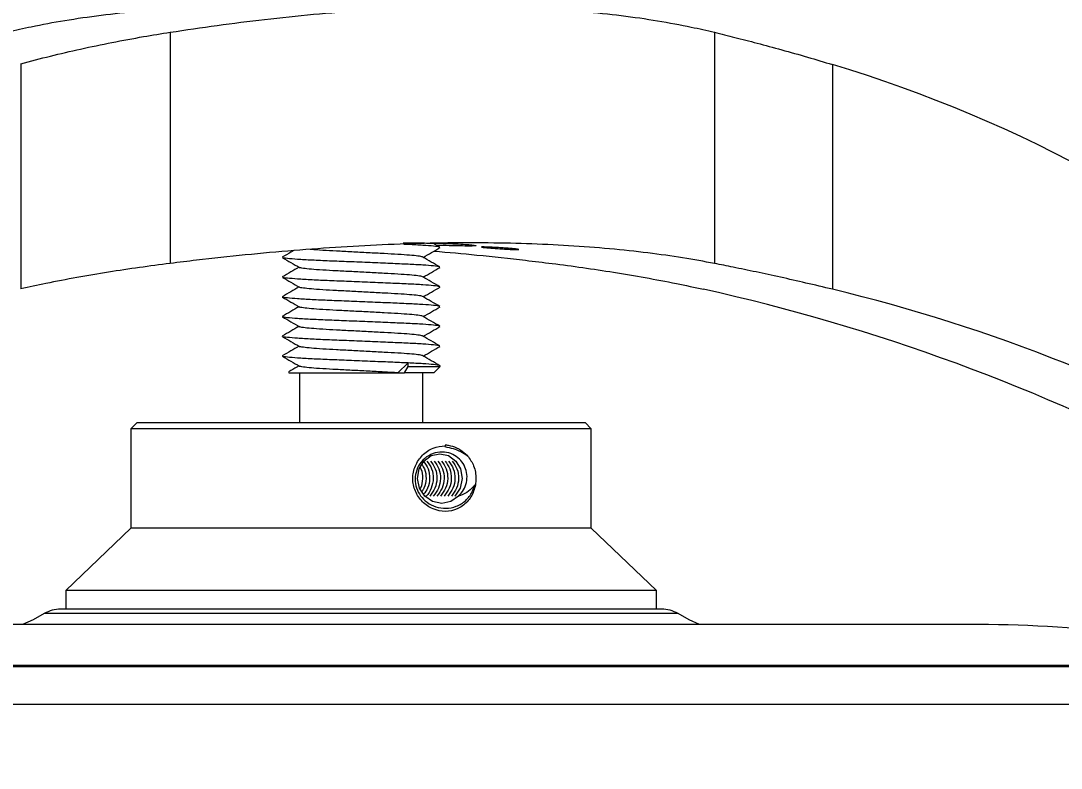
# Model space of a CAD drawing. Header units: millimetres. Extents: x 0 to 5860, y 0 to 4120.
# Drawn here: x 2708.1 to 2875.4, y 2116.6 to 2236.9 of the extents above; entities that cross this region are included whole.
import ezdxf

# ---------------------------------------------------------------- set-up
doc = ezdxf.new("R2010")
doc.units = ezdxf.units.MM
doc.layers.get('0').update_dxf_attribs({"lineweight": 15})
doc.layers.add('D', color=3, linetype='Continuous', lineweight=13)
doc.styles.add('STU25', font='isocp2.shx')
doc.dimstyles.new('STU25', dxfattribs={"dimscale": 20, "dimtxt": 2.5, "dimasz": 2, "dimexe": 0.6, "dimexo": 1, "dimgap": 1, "dimtad": 1, "dimdsep": 46, "dimtxsty": 'STU25', "dimcen": 2, "dimazin": 2, "dimtfac": 1, "dimtmove": 0, "dimatfit": 3, "dimfxl": 0, "dimtolj": 1, "dimtzin": 0, "dimarcsym": 0})

# ---------------------------------------------------------------- blocks, each defined once
blk = doc.blocks.new('*D4')
at = {"layer": 'D', "color": 0, "lineweight": -2}
for p, q in [((2877.56, 2301.58), (3780.63, 2301.58)), ((3768.63, 1251.58), (3768.63, 2261.58)), ((3570.39, 1211.58), (3780.63, 1211.58))]:
    blk.add_line(p, q, dxfattribs=at)
at = {"layer": 'D', "color": 0}
for points in [[(3761.96, 2261.58), (3775.29, 2261.58), (3768.63, 2301.58)], [(3761.96, 1251.58), (3775.29, 1251.58), (3768.63, 1211.58)]]:
    blk.add_solid(points, dxfattribs=at)
at = {"layer": 'Defpoints', "color": 0}
for p in [(2857.56, 2301.58), (3768.63, 2301.58), (3550.39, 1211.58)]:
    blk.add_point(p, dxfattribs=at)
at = {"layer": 'D', "color": 0, "insert": (3723.63, 1756.58), "char_height": 50, "attachment_point": 5, "rotation": 90, "style": 'STU25'}
blk.add_mtext('\\A1;1090', dxfattribs=at)

msp = doc.modelspace()

# ---------------------------------------------------------------- linework, layer by layer
at = {"color": 7, "linetype": 'Continuous', "lineweight": 15}
for p, q in [((2732.111, 2235.028), (2732.111, 2197.838)), ((2819.628, 2235.024), (2819.628, 2197.834)), ((2708.097, 2229.949), (2708.097, 2193.774)), ((2838.6, 2229.837), (2838.6, 2193.685)), ((2775.467, 2200.445), (2774.359, 2201.087)), ((2770.365, 2181.829), (2768.73, 2180.241)), ((2770.365, 2181.241), (2770.365, 2181.829)), ((2752.914, 2180.241), (2752.914, 2172.241)), ((2768.73, 2180.241), (2769.77, 2180.241)), ((2769.77, 2180.241), (2770.365, 2181.241)), ((2774.514, 2180.241), (2769.77, 2180.241)), ((2770.365, 2181.241), (2775.494, 2181.241)), ((2772.714, 2172.241), (2772.714, 2180.241)), ((2774.514, 2180.241), (2775.514, 2181.241)), ((2726.814, 2172.241), (2725.814, 2171.241)), ((2726.814, 2172.241), (2775.982, 2172.241)), ((2775.982, 2172.241), (2798.814, 2172.241)), ((2799.814, 2171.241), (2798.814, 2172.241)), ((2725.814, 2171.241), (2725.814, 2155.241)), ((2776.347, 2171.241), (2725.814, 2171.241)), ((2799.814, 2171.241), (2776.347, 2171.241)), ((2799.814, 2155.241), (2799.814, 2171.241)), ((2776.347, 2168.525), (2776.296, 2168.374)), ((2776.347, 2168.616), (2776.347, 2168.525)), ((2725.814, 2155.241), (2715.314, 2145.241)), ((2799.814, 2155.241), (2725.814, 2155.241)), ((2810.314, 2145.241), (2799.814, 2155.241)), ((2715.314, 2145.241), (2715.314, 2142.241)), ((2810.314, 2145.241), (2715.314, 2145.241)), ((2810.314, 2142.241), (2810.314, 2145.241)), ((2811.114, 2142.241), (2714.514, 2142.241)), ((2862.114, 2139.743), (2663.514, 2139.743)), ((2928.714, 2132.971), (2596.914, 2132.971))]:
    msp.add_line(p, q, dxfattribs=at)
at = {"color": 8, "linetype": 'Continuous', "lineweight": 15}
for p, q in [((2813.773, 2141.51), (2711.855, 2141.51)), ((2912.167, 2133.148), (2613.461, 2133.148)), ((2934.814, 2126.871), (2590.814, 2126.871))]:
    msp.add_line(p, q, dxfattribs=at)
at = {"color": 7, "linetype": 'Continuous', "lineweight": 15, "flags": 128}
for points in [[(2778.496, 2160.437), (2778.485, 2160.426), (2777.217, 2159.541), (2775.767, 2159.241), (2774.316, 2159.541), (2773.048, 2160.426), (2772.225, 2161.696), (2771.899, 2163.241), (2772.15, 2164.786), (2772.906, 2166.057), (2774.097, 2166.941), (2775.476, 2167.241), (2776.856, 2166.941), (2778.047, 2166.057), (2778.802, 2164.786), (2779.054, 2163.241), (2778.728, 2161.696), (2777.904, 2160.426), (2777.904, 2160.426)], [(2711.855, 2141.51), (2710.092, 2140.539), (2708.394, 2139.743)], [(2817.234, 2139.743), (2815.536, 2140.539), (2813.773, 2141.51)]]:
    msp.add_lwpolyline(points, dxfattribs=at)
at = {"color": 7, "linetype": 'Continuous', "lineweight": 15}
for centre, radius, start, end in [((2714.514, 2137.041), 5.2, 90, 120.7547), ((2811.114, 2137.041), 5.2, 59.2453, 90), ((2862.114, 1946.511), 193.232, 74.98747, 90)]:
    msp.add_arc(centre, radius, start, end, dxfattribs=at)
for centre, major_axis, ratio, start_param, end_param in [((2775.81, 1969.046), (0, 270.1), 0.8931587, 5.6340553, 6.0198754), ((2749.818, 1866.553), (0, 334.6), 0.968258, 5.8109012, 6.0715032), ((2775.81, 1866.553), (0, 334.6), 0.8931587, 5.8109012, 6.0715032)]:
    msp.add_ellipse(centre, major_axis=major_axis, ratio=ratio, start_param=start_param, end_param=end_param, dxfattribs=at)
for points, knots in [([(2745.285, 2239.12), (2743.69, 2239.121), (2739.636, 2239.123), (2733.542, 2238.869), (2727.02, 2238.407), (2720.901, 2237.75), (2715.122, 2236.906), (2710.149, 2235.984), (2707.281, 2235.314), (2706.054, 2235.028)], [0, 0, 0, 0, 0.1041022, 0.2646882, 0.4171085, 0.5695321, 0.7261882, 0.8828495, 1, 1, 1, 1]), ([(2732.111, 2235.028), (2734.629, 2235.406), (2739.665, 2236.163), (2747.374, 2237.136), (2755.155, 2237.953), (2762.893, 2238.574), (2770.458, 2238.979), (2777.876, 2239.171), (2785.153, 2239.135), (2792.108, 2238.874), (2798.63, 2238.405), (2804.759, 2237.749), (2810.547, 2236.903), (2815.527, 2235.981), (2818.4, 2235.31), (2819.628, 2235.024)], [0, 0, 0, 0, 0.07789544, 0.15578862, 0.23587422, 0.31595754, 0.3938849, 0.4718113, 0.55211155, 0.63241273, 0.70862326, 0.78483549, 0.86316495, 0.94149686, 1, 1, 1, 1]), ([(2708.097, 2229.949), (2709.674, 2230.371), (2712.827, 2231.214), (2717.736, 2232.358), (2722.749, 2233.404), (2727.574, 2234.3), (2730.688, 2234.8), (2732.111, 2235.028)], [0, 0, 0, 0, 0.2031587, 0.4063124, 0.6153026, 0.8242898, 1, 1, 1, 1]), ([(2819.628, 2235.024), (2820.705, 2234.758), (2822.86, 2234.227), (2826.49, 2233.284), (2830.397, 2232.223), (2834.45, 2231.076), (2837.259, 2230.237), (2838.6, 2229.837)], [0, 0, 0, 0, 0.1999771, 0.3999576, 0.605833, 0.8117137, 1, 1, 1, 1]), ([(2819.628, 2197.834), (2817.955, 2198.143), (2814.609, 2198.761), (2808.946, 2199.553), (2802.825, 2200.216), (2796.29, 2200.715), (2789.466, 2201.035), (2782.341, 2201.178), (2774.89, 2201.133), (2767.276, 2200.902), (2759.637, 2200.498), (2751.959, 2199.938), (2744.181, 2199.222), (2737.529, 2198.501), (2733.526, 2198.011), (2732.111, 2197.838)], [0, 0, 0, 0, 0.07892847, 0.15785534, 0.23902824, 0.32019922, 0.39914953, 0.47809892, 0.55941664, 0.64073501, 0.71851378, 0.79629371, 0.87626009, 0.95622835, 1, 1, 1, 1]), ([(2751.986, 2199.916), (2751.831, 2199.825), (2751.215, 2199.469), (2750.6, 2199.113), (2750.14, 2198.846)], [0, 0, 0, 0, 0.2525966, 1, 1, 1, 1]), ([(2772.668, 2198.867), (2772.668, 2198.873), (2772.668, 2198.923), (2772.007, 2199.027), (2770.689, 2199.166), (2768.793, 2199.291), (2766.515, 2199.416), (2763.949, 2199.556), (2761.31, 2199.696), (2758.79, 2199.82), (2756.592, 2199.944), (2755.154, 2200.046), (2754.675, 2200.1), (2754.609, 2200.107)], [0, 0, 0, 0, 0.0173241, 0.1262304, 0.2351361, 0.340312, 0.4454882, 0.5543941, 0.6632995, 0.7684761, 0.8736518, 0.9825571, 1, 1, 1, 1]), ([(2769.581, 2201.153), (2770.516, 2201.151), (2772.414, 2201.145), (2774.927, 2201.101), (2777.131, 2201.036), (2778.909, 2200.956), (2780.246, 2200.868), (2781.079, 2200.784), (2781.399, 2200.713), (2781.191, 2200.662), (2780.455, 2200.638), (2779.236, 2200.643), (2777.51, 2200.678), (2776.05, 2200.718), (2775.075, 2200.748), (2774.938, 2200.752)], [0, 0, 0, 0, 0.0809898, 0.1643304, 0.2453196, 0.328653, 0.4097193, 0.4931333, 0.5742479, 0.6577194, 0.7387491, 0.8221338, 0.9030781, 0.9863675, 1, 1, 1, 1]), ([(2775.394, 2200.447), (2775.395, 2200.456), (2775.402, 2200.508), (2774.558, 2200.614), (2772.841, 2200.754), (2771.112, 2200.846), (2769.929, 2200.898), (2769.707, 2200.908)], [0, 0, 0, 0, 0.0637109, 0.3573287, 0.650947, 0.9345271, 1, 1, 1, 1]), ([(2772.798, 2198.816), (2773.24, 2199.072), (2774.142, 2199.594), (2775.043, 2200.116), (2775.503, 2200.382)], [0, 0, 0, 0, 0.4900167, 1, 1, 1, 1]), ([(2774.55, 2199.831), (2776.846, 2199.628), (2781.756, 2199.194), (2788.091, 2198.497), (2792.092, 2198.007), (2793.507, 2197.834)], [0, 0, 0, 0, 0.3621631, 0.7745334, 1, 1, 1, 1]), ([(2786.248, 2200.291), (2786.551, 2200.267), (2787.156, 2200.218), (2787.803, 2200.149), (2788.159, 2200.095), (2788.171, 2200.063), (2787.845, 2200.059), (2787.216, 2200.083), (2786.356, 2200.13), (2785.36, 2200.195), (2784.339, 2200.269), (2783.407, 2200.342), (2782.673, 2200.407), (2782.219, 2200.456), (2782.097, 2200.487), (2782.32, 2200.497), (2782.861, 2200.486), (2783.659, 2200.453), (2784.623, 2200.402), (2785.527, 2200.345), (2786.048, 2200.306), (2786.248, 2200.291)], [0, 0, 0, 0, 0.0538822, 0.1077652, 0.1615993, 0.2152882, 0.2688208, 0.3222716, 0.3757624, 0.4293908, 0.4831789, 0.5370639, 0.5909491, 0.6447509, 0.6984357, 0.7520171, 0.8055395, 0.8590635, 0.9126455, 0.9663315, 1, 1, 1, 1]), ([(2750.155, 2198.777), (2750.615, 2198.511), (2751.534, 2197.979), (2752.453, 2197.447), (2752.913, 2197.181)], [0, 0, 0, 0, 0.5001379, 1, 1, 1, 1]), ([(2775.394, 2197.272), (2775.395, 2197.281), (2775.402, 2197.333), (2774.552, 2197.439), (2772.864, 2197.579), (2770.445, 2197.704), (2767.537, 2197.828), (2764.264, 2197.968), (2760.891, 2198.108), (2757.689, 2198.233), (2754.833, 2198.357), (2752.466, 2198.497), (2750.907, 2198.638), (2750.163, 2198.725), (2750.198, 2198.772), (2750.202, 2198.778)], [0, 0, 0, 0, 0.0194295, 0.1089722, 0.1985151, 0.2849966, 0.3714787, 0.4610217, 0.5505643, 0.6370462, 0.7235277, 0.8130707, 0.9026133, 0.9890954, 1, 1, 1, 1]), ([(2775.467, 2197.27), (2775.008, 2197.536), (2774.089, 2198.068), (2773.172, 2198.6), (2772.713, 2198.866)], [0, 0, 0, 0, 0.50009094, 1, 1, 1, 1]), ([(2732.111, 2197.838), (2730.463, 2197.624), (2727.169, 2197.198), (2722.154, 2196.441), (2717.122, 2195.589), (2712.403, 2194.697), (2709.432, 2194.06), (2708.097, 2193.774)], [0, 0, 0, 0, 0.20410456, 0.40821206, 0.6183005, 0.82839449, 1, 1, 1, 1]), ([(2752.829, 2197.229), (2752.393, 2196.976), (2751.496, 2196.457), (2750.6, 2195.938), (2750.14, 2195.671)], [0, 0, 0, 0, 0.486931, 1, 1, 1, 1]), ([(2772.668, 2195.692), (2772.668, 2195.698), (2772.668, 2195.748), (2772.007, 2195.852), (2770.689, 2195.991), (2768.793, 2196.116), (2766.515, 2196.241), (2763.95, 2196.381), (2761.308, 2196.521), (2758.798, 2196.645), (2756.561, 2196.77), (2754.705, 2196.91), (2753.49, 2197.05), (2752.909, 2197.135), (2752.928, 2197.179), (2752.929, 2197.181)], [0, 0, 0, 0, 0.01440935, 0.10499258, 0.19557524, 0.28305565, 0.37053635, 0.46111915, 0.55170164, 0.6391826, 0.72666287, 0.81724523, 0.90782817, 0.99530874, 1, 1, 1, 1]), ([(2772.798, 2195.641), (2773.24, 2195.897), (2774.142, 2196.419), (2775.043, 2196.941), (2775.503, 2197.207)], [0, 0, 0, 0, 0.4900173, 1, 1, 1, 1]), ([(2793.507, 2197.834), (2795.155, 2197.621), (2798.452, 2197.194), (2803.468, 2196.435), (2808.501, 2195.581), (2813.345, 2194.665), (2816.432, 2193.999), (2817.887, 2193.685)], [0, 0, 0, 0, 0.2009651, 0.4019325, 0.6087937, 0.8156574, 1, 1, 1, 1]), ([(2838.6, 2193.685), (2837.164, 2194.026), (2834.29, 2194.71), (2830.183, 2195.637), (2826.27, 2196.485), (2822.711, 2197.225), (2820.615, 2197.639), (2819.628, 2197.834)], [0, 0, 0, 0, 0.2010178, 0.40203307, 0.60884299, 0.8156497, 1, 1, 1, 1]), ([(2750.155, 2195.602), (2750.615, 2195.336), (2751.534, 2194.804), (2752.453, 2194.272), (2752.913, 2194.006)], [0, 0, 0, 0, 0.5001385, 1, 1, 1, 1]), ([(2775.394, 2194.097), (2775.395, 2194.106), (2775.402, 2194.158), (2774.552, 2194.264), (2772.864, 2194.404), (2770.445, 2194.529), (2767.537, 2194.653), (2764.264, 2194.793), (2760.891, 2194.933), (2757.689, 2195.058), (2754.833, 2195.182), (2752.466, 2195.322), (2750.907, 2195.463), (2750.163, 2195.55), (2750.198, 2195.597), (2750.202, 2195.603)], [0, 0, 0, 0, 0.0194295, 0.1089722, 0.1985151, 0.2849966, 0.3714787, 0.4610217, 0.5505643, 0.6370462, 0.7235277, 0.8130707, 0.9026133, 0.9890954, 1, 1, 1, 1]), ([(2775.467, 2194.095), (2775.008, 2194.361), (2774.089, 2194.893), (2773.172, 2195.425), (2772.713, 2195.691)], [0, 0, 0, 0, 0.50009094, 1, 1, 1, 1]), ([(2752.829, 2194.054), (2752.393, 2193.801), (2751.496, 2193.282), (2750.6, 2192.763), (2750.14, 2192.496)], [0, 0, 0, 0, 0.4869316, 1, 1, 1, 1]), ([(2772.668, 2192.517), (2772.668, 2192.523), (2772.668, 2192.573), (2772.007, 2192.677), (2770.689, 2192.816), (2768.793, 2192.941), (2766.515, 2193.066), (2763.95, 2193.206), (2761.308, 2193.346), (2758.798, 2193.47), (2756.561, 2193.595), (2754.705, 2193.735), (2753.49, 2193.875), (2752.909, 2193.96), (2752.928, 2194.004), (2752.929, 2194.006)], [0, 0, 0, 0, 0.0144093, 0.1049926, 0.1955753, 0.2830556, 0.3705364, 0.4611192, 0.5517016, 0.6391826, 0.7266629, 0.8172452, 0.9078282, 0.9953087, 1, 1, 1, 1]), ([(2772.798, 2192.466), (2773.24, 2192.722), (2774.142, 2193.245), (2775.043, 2193.766), (2775.503, 2194.032)], [0, 0, 0, 0, 0.4900173, 1, 1, 1, 1]), ([(2750.155, 2192.427), (2750.615, 2192.161), (2751.534, 2191.629), (2752.453, 2191.097), (2752.913, 2190.831)], [0, 0, 0, 0, 0.5001385, 1, 1, 1, 1]), ([(2775.394, 2190.922), (2775.395, 2190.931), (2775.402, 2190.983), (2774.552, 2191.089), (2772.864, 2191.229), (2770.445, 2191.354), (2767.537, 2191.478), (2764.264, 2191.618), (2760.891, 2191.758), (2757.689, 2191.883), (2754.833, 2192.007), (2752.466, 2192.147), (2750.907, 2192.288), (2750.163, 2192.375), (2750.198, 2192.422), (2750.202, 2192.428)], [0, 0, 0, 0, 0.0194295, 0.1089722, 0.1985151, 0.2849966, 0.3714787, 0.4610217, 0.5505643, 0.6370462, 0.7235277, 0.8130707, 0.9026133, 0.9890954, 1, 1, 1, 1]), ([(2775.467, 2190.92), (2775.008, 2191.186), (2774.089, 2191.718), (2773.172, 2192.25), (2772.713, 2192.516)], [0, 0, 0, 0, 0.5000898, 1, 1, 1, 1]), ([(2752.829, 2190.879), (2752.393, 2190.626), (2751.496, 2190.107), (2750.6, 2189.588), (2750.14, 2189.321)], [0, 0, 0, 0, 0.486931, 1, 1, 1, 1]), ([(2772.668, 2189.342), (2772.668, 2189.348), (2772.668, 2189.398), (2772.007, 2189.502), (2770.689, 2189.641), (2768.793, 2189.766), (2766.515, 2189.891), (2763.95, 2190.031), (2761.308, 2190.171), (2758.798, 2190.295), (2756.561, 2190.42), (2754.705, 2190.56), (2753.49, 2190.7), (2752.909, 2190.785), (2752.928, 2190.829), (2752.929, 2190.831)], [0, 0, 0, 0, 0.0144093, 0.1049926, 0.1955752, 0.2830556, 0.3705364, 0.4611192, 0.5517016, 0.6391826, 0.7266629, 0.8172452, 0.9078282, 0.9953087, 1, 1, 1, 1]), ([(2772.798, 2189.291), (2773.24, 2189.547), (2774.142, 2190.07), (2775.043, 2190.591), (2775.503, 2190.857)], [0, 0, 0, 0, 0.4900179, 1, 1, 1, 1]), ([(2750.155, 2189.252), (2750.615, 2188.986), (2751.534, 2188.454), (2752.453, 2187.922), (2752.913, 2187.656)], [0, 0, 0, 0, 0.5001379, 1, 1, 1, 1]), ([(2775.394, 2187.747), (2775.395, 2187.756), (2775.402, 2187.808), (2774.552, 2187.914), (2772.864, 2188.054), (2770.445, 2188.179), (2767.537, 2188.303), (2764.264, 2188.443), (2760.891, 2188.583), (2757.689, 2188.708), (2754.833, 2188.832), (2752.466, 2188.972), (2750.907, 2189.113), (2750.163, 2189.2), (2750.198, 2189.247), (2750.202, 2189.253)], [0, 0, 0, 0, 0.0194295, 0.1089722, 0.1985151, 0.2849966, 0.3714787, 0.4610217, 0.5505643, 0.6370462, 0.7235277, 0.8130707, 0.9026133, 0.9890954, 1, 1, 1, 1]), ([(2775.467, 2187.745), (2775.008, 2188.011), (2774.089, 2188.543), (2773.172, 2189.075), (2772.713, 2189.341)], [0, 0, 0, 0, 0.5000898, 1, 1, 1, 1]), ([(2752.829, 2187.704), (2752.393, 2187.451), (2751.496, 2186.932), (2750.6, 2186.413), (2750.14, 2186.146)], [0, 0, 0, 0, 0.486931, 1, 1, 1, 1]), ([(2772.668, 2186.167), (2772.668, 2186.173), (2772.668, 2186.223), (2772.007, 2186.327), (2770.689, 2186.466), (2768.793, 2186.591), (2766.515, 2186.716), (2763.95, 2186.856), (2761.308, 2186.996), (2758.798, 2187.12), (2756.561, 2187.245), (2754.705, 2187.385), (2753.49, 2187.525), (2752.909, 2187.61), (2752.928, 2187.654), (2752.929, 2187.656)], [0, 0, 0, 0, 0.0144093, 0.1049926, 0.1955752, 0.2830556, 0.3705364, 0.4611192, 0.5517016, 0.6391826, 0.7266629, 0.8172452, 0.9078282, 0.9953087, 1, 1, 1, 1]), ([(2772.798, 2186.116), (2773.24, 2186.372), (2774.142, 2186.894), (2775.043, 2187.416), (2775.503, 2187.682)], [0, 0, 0, 0, 0.4900173, 1, 1, 1, 1]), ([(2750.155, 2186.077), (2750.615, 2185.811), (2751.534, 2185.279), (2752.453, 2184.747), (2752.913, 2184.481)], [0, 0, 0, 0, 0.5001379, 1, 1, 1, 1]), ([(2775.394, 2184.572), (2775.395, 2184.581), (2775.402, 2184.633), (2774.552, 2184.739), (2772.864, 2184.879), (2770.445, 2185.004), (2767.537, 2185.128), (2764.264, 2185.268), (2760.891, 2185.408), (2757.689, 2185.533), (2754.833, 2185.657), (2752.466, 2185.797), (2750.907, 2185.938), (2750.163, 2186.025), (2750.198, 2186.072), (2750.202, 2186.078)], [0, 0, 0, 0, 0.0194295, 0.1089722, 0.1985151, 0.2849966, 0.3714787, 0.4610217, 0.5505643, 0.6370462, 0.7235277, 0.8130707, 0.9026133, 0.9890954, 1, 1, 1, 1]), ([(2775.467, 2184.57), (2775.008, 2184.836), (2774.089, 2185.368), (2773.172, 2185.9), (2772.713, 2186.166)], [0, 0, 0, 0, 0.50009094, 1, 1, 1, 1]), ([(2752.829, 2184.529), (2752.393, 2184.276), (2751.496, 2183.757), (2750.6, 2183.238), (2750.14, 2182.971)], [0, 0, 0, 0, 0.4869322, 1, 1, 1, 1]), ([(2772.668, 2182.992), (2772.668, 2182.998), (2772.668, 2183.048), (2772.007, 2183.152), (2770.689, 2183.291), (2768.793, 2183.416), (2766.515, 2183.541), (2763.95, 2183.681), (2761.308, 2183.821), (2758.798, 2183.945), (2756.561, 2184.07), (2754.705, 2184.21), (2753.49, 2184.35), (2752.909, 2184.435), (2752.928, 2184.479), (2752.929, 2184.481)], [0, 0, 0, 0, 0.0144093, 0.1049926, 0.1955752, 0.2830556, 0.3705364, 0.4611192, 0.5517016, 0.6391826, 0.7266629, 0.8172452, 0.9078282, 0.9953088, 1, 1, 1, 1]), ([(2772.798, 2182.941), (2773.24, 2183.197), (2774.142, 2183.719), (2775.043, 2184.241), (2775.503, 2184.507)], [0, 0, 0, 0, 0.4900173, 1, 1, 1, 1]), ([(2750.155, 2182.902), (2750.615, 2182.636), (2751.534, 2182.104), (2752.453, 2181.572), (2752.913, 2181.306)], [0, 0, 0, 0, 0.5001385, 1, 1, 1, 1]), ([(2770.365, 2181.829), (2769.441, 2181.87), (2767.56, 2181.953), (2764.258, 2182.093), (2760.893, 2182.233), (2757.688, 2182.358), (2754.833, 2182.482), (2752.466, 2182.622), (2750.907, 2182.763), (2750.163, 2182.85), (2750.198, 2182.897), (2750.202, 2182.903)], [0, 0, 0, 0, 0.1209533, 0.2461878, 0.3714216, 0.4923747, 0.6133273, 0.7385616, 0.8637955, 0.9847489, 1, 1, 1, 1]), ([(2752.829, 2181.354), (2752.393, 2181.101), (2751.844, 2180.783), (2751.296, 2180.466), (2751.184, 2180.401)], [0, 0, 0, 0, 0.79609924, 1, 1, 1, 1]), ([(2775.161, 2181.241), (2775.305, 2181.27), (2775.596, 2181.33), (2775.439, 2181.436), (2774.593, 2181.564), (2772.875, 2181.704), (2771.192, 2181.788), (2770.365, 2181.829)], [0, 0, 0, 0, 0.1608279, 0.3253444, 0.5528217, 0.7802993, 1, 1, 1, 1]), ([(2775.467, 2181.395), (2775.008, 2181.661), (2774.089, 2182.193), (2773.172, 2182.725), (2772.713, 2182.991)], [0, 0, 0, 0, 0.50009094, 1, 1, 1, 1]), ([(2751.189, 2180.307), (2751.152, 2180.296), (2751.071, 2180.273), (2751.275, 2180.252), (2751.384, 2180.241)], [0, 0, 0, 0, 0.4621272, 1, 1, 1, 1]), ([(2751.384, 2180.241), (2751.57, 2180.241), (2752.179, 2180.241), (2754.046, 2180.241), (2756.693, 2180.241), (2759.073, 2180.241), (2761.509, 2180.241), (2764.552, 2180.241), (2767.16, 2180.241), (2768.397, 2180.241), (2768.73, 2180.241)], [0, 0, 0, 0, 0.07906506, 0.25948476, 0.43544553, 0.52389259, 0.61228897, 0.77893321, 0.9405806, 1, 1, 1, 1]), ([(2768.73, 2180.241), (2768.006, 2180.282), (2766.532, 2180.366), (2763.945, 2180.506), (2761.309, 2180.646), (2758.798, 2180.77), (2756.561, 2180.895), (2754.705, 2181.035), (2753.49, 2181.175), (2752.909, 2181.26), (2752.928, 2181.304), (2752.929, 2181.306)], [0, 0, 0, 0, 0.1220188, 0.2483645, 0.3747097, 0.4967289, 0.6187471, 0.7450921, 0.871438, 0.9934566, 1, 1, 1, 1]), ([(2779.93, 2166.906), (2780.3, 2166.384), (2780.865, 2165.587), (2781.215, 2164.277), (2781.311, 2163.242), (2781.217, 2162.203), (2780.845, 2160.875), (2779.953, 2159.394), (2778.319, 2158.238), (2776.357, 2157.816), (2774.348, 2158.238), (2772.596, 2159.392), (2771.605, 2160.873), (2771.188, 2162.201), (2771.084, 2163.241), (2771.189, 2164.281), (2771.605, 2165.611), (2772.596, 2167.08), (2774.35, 2168.281), (2775.68, 2168.444), (2776.347, 2168.525)], [0, 0, 0, 0, 0.06781214, 0.10359209, 0.13878529, 0.17398848, 0.20976963, 0.28100289, 0.3530786, 0.42575817, 0.49849668, 0.57066779, 0.64187151, 0.67763027, 0.71293338, 0.74821687, 0.78400798, 0.85522378, 0.9273792, 1, 1, 1, 1]), ([(2776.296, 2168.374), (2777.166, 2168.179), (2778.424, 2167.897), (2779.571, 2167.144), (2779.925, 2166.912)], [0, 0, 0, 0, 0.6912498, 1, 1, 1, 1]), ([(2778.206, 2168.143), (2777.772, 2168.306), (2777.169, 2168.532), (2776.526, 2168.598), (2776.347, 2168.616)], [0, 0, 0, 0, 0.72132823, 1, 1, 1, 1]), ([(2778.207, 2168.146), (2778.229, 2168.137), (2778.422, 2168.054), (2778.607, 2167.952), (2778.772, 2167.862)], [0, 0, 0, 0, 0.1105113, 1, 1, 1, 1]), ([(2778.496, 2160.437), (2778.782, 2160.743), (2779.358, 2161.357), (2779.817, 2162.601), (2779.886, 2163.9), (2779.552, 2165.139), (2778.868, 2166.215), (2777.85, 2167.049), (2776.552, 2167.528), (2775.084, 2167.525), (2773.634, 2167.003), (2772.435, 2165.987), (2771.679, 2164.629), (2771.417, 2163.152), (2771.664, 2161.702), (2772.337, 2160.399), (2773.412, 2159.327), (2774.837, 2158.597), (2776.482, 2158.352), (2778.177, 2158.69), (2779.667, 2159.607), (2780.66, 2160.879), (2780.967, 2161.822), (2781.092, 2162.203)], [0, 0, 0, 0, 0.0409393, 0.0821691, 0.1234957, 0.1624512, 0.2036079, 0.2474719, 0.2948114, 0.3448199, 0.3966044, 0.4486398, 0.4967597, 0.5439602, 0.5887883, 0.6339056, 0.682004, 0.7334342, 0.7891332, 0.8463295, 0.9054527, 0.9618517, 1, 1, 1, 1]), ([(2778.772, 2167.862), (2779.158, 2167.594), (2779.571, 2167.308), (2779.909, 2166.93), (2779.93, 2166.906)], [0, 0, 0, 0, 0.9368442, 1, 1, 1, 1]), ([(2772.283, 2165.009), (2772.329, 2164.936), (2772.647, 2164.431), (2772.701, 2163.244), (2772.61, 2162.1), (2772.302, 2161.636), (2772.283, 2161.607)], [0, 0, 0, 0, 0.075911, 0.5227856, 0.9696604, 1, 1, 1, 1]), ([(2772.573, 2165.497), (2772.729, 2165.268), (2773.171, 2164.615), (2773.314, 2163.243), (2773.129, 2161.933), (2772.698, 2161.333), (2772.573, 2161.159)], [0, 0, 0, 0, 0.1836811, 0.5224705, 0.8612599, 1, 1, 1, 1]), ([(2772.863, 2165.985), (2773.133, 2165.603), (2773.699, 2164.801), (2773.912, 2163.243), (2773.651, 2161.762), (2773.1, 2161.027), (2772.863, 2160.711)], [0, 0, 0, 0, 0.24947, 0.5222778, 0.7950856, 1, 1, 1, 1]), ([(2773.402, 2166.057), (2773.687, 2165.653), (2774.268, 2164.833), (2774.509, 2163.227), (2774.154, 2161.706), (2773.635, 2160.678), (2773.189, 2160.376), (2773.154, 2160.352)], [0, 0, 0, 0, 0.2409038, 0.4895764, 0.7382492, 0.979153, 1, 1, 1, 1]), ([(2773.982, 2166.057), (2774.269, 2165.652), (2774.852, 2164.829), (2775.078, 2163.241), (2774.777, 2161.653), (2774.149, 2160.83), (2773.84, 2160.426)], [0, 0, 0, 0, 0.2460344, 0.5, 0.7539654, 1, 1, 1, 1]), ([(2774.563, 2166.057), (2774.85, 2165.652), (2775.432, 2164.829), (2775.659, 2163.241), (2775.357, 2161.653), (2774.729, 2160.83), (2774.42, 2160.426)], [0, 0, 0, 0, 0.2460334, 0.5000001, 0.7539668, 1, 1, 1, 1]), ([(2775.144, 2166.057), (2775.43, 2165.652), (2776.013, 2164.829), (2776.24, 2163.241), (2775.938, 2161.653), (2775.31, 2160.83), (2775.001, 2160.426)], [0, 0, 0, 0, 0.2460328, 0.4999999, 0.7539672, 1, 1, 1, 1]), ([(2775.724, 2166.057), (2776.011, 2165.652), (2776.594, 2164.829), (2776.82, 2163.241), (2776.518, 2161.653), (2775.891, 2160.83), (2775.582, 2160.426)], [0, 0, 0, 0, 0.2460324, 0.4999991, 0.753965, 1, 1, 1, 1]), ([(2776.305, 2166.057), (2776.592, 2165.652), (2777.174, 2164.829), (2777.401, 2163.241), (2777.099, 2161.653), (2776.471, 2160.83), (2776.162, 2160.426)], [0, 0, 0, 0, 0.2460333, 0.5000001, 0.7539668, 1, 1, 1, 1]), ([(2776.886, 2166.057), (2777.172, 2165.652), (2777.755, 2164.829), (2777.982, 2163.241), (2777.68, 2161.653), (2777.052, 2160.83), (2776.743, 2160.426)], [0, 0, 0, 0, 0.24603292, 0.5, 0.75396721, 1, 1, 1, 1]), ([(2777.466, 2166.057), (2777.753, 2165.652), (2778.336, 2164.829), (2778.562, 2163.241), (2778.26, 2161.653), (2777.633, 2160.83), (2777.324, 2160.426)], [0, 0, 0, 0, 0.2460328, 0.4999999, 0.7539672, 1, 1, 1, 1]), ([(2781.092, 2162.203), (2780.78, 2161.854), (2780.142, 2161.138), (2779.172, 2160.637), (2778.6, 2160.468), (2778.496, 2160.437)], [0, 0, 0, 0, 0.4374969, 0.8975893, 1, 1, 1, 1])]:
    msp.add_open_spline(points, degree=3, knots=knots, dxfattribs=at)

# ---------------------------------------------------------------- dimensions: what is measured, and where the dimension line sits
at = {"layer": 'D'}
dim = msp.add_linear_dim(base=(3768.628, 2301.584), p1=(3550.387, 1211.583), p2=(2857.565, 2301.584), angle=90, dimstyle='STU25', dxfattribs=at)
dim.commit()
dim.dimension.update_dxf_attribs({"geometry": '*D4', "text_midpoint": (3723.628, 1756.583)})

doc.saveas('drawing.dxf')
